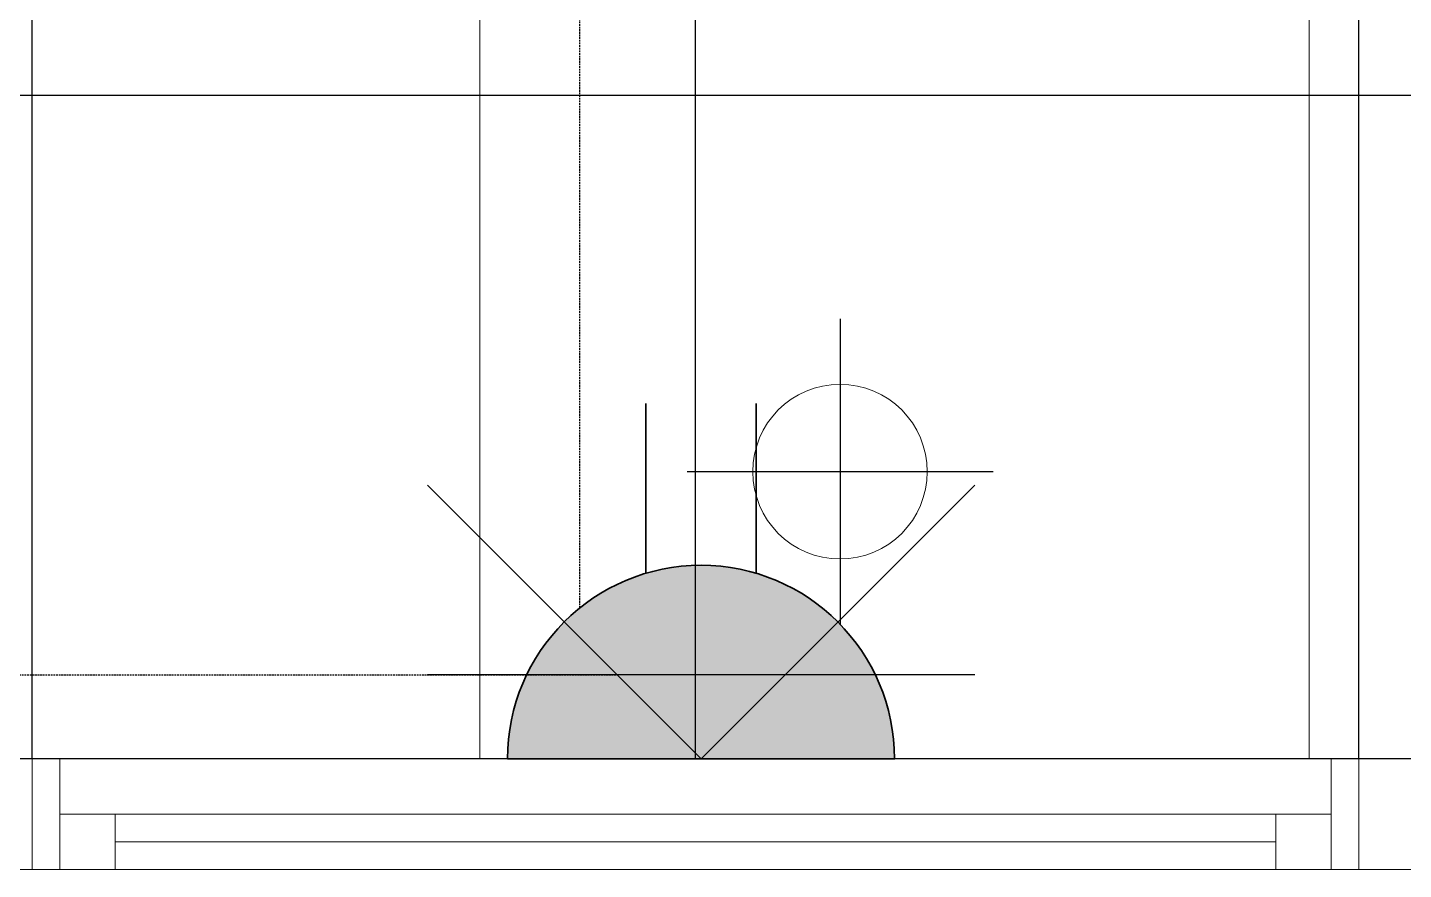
# Model space of a CAD drawing. Extents: x -178977 to 231842, y -29287 to 19916.
# Drawn here: x 40072 to 41316, y -910 to -149 of the extents above; entities that cross this region are included whole.
import ezdxf
from ezdxf.enums import TextEntityAlignment as Align

# ---------------------------------------------------------------- set-up
doc = ezdxf.new("R2010")
doc.units = 0
doc.header["$LTSCALE"] = 0.25
doc.linetypes.add('DASHDOT', pattern=[25.4, 12.7, -6.35, 0, -6.35])
doc.linetypes.add('HIDDEN', pattern=[9.525, 6.35, -3.175])
for name, color, linetype, lineweight in [('01-First Floor-FUR$0$Aluminum', 251, 'Continuous', 5), ('01-First Floor-FUR$0$LOADING', 253, 'Continuous', 5), ('01-First Floor-FUR$0$NEW Wall', 166, 'Continuous', 5), ('01-First Floor-FUR$0$Walls', 251, 'Continuous', 5), ('E-LITE-CLNG-CNDT', 6, 'DASHDOT', 35), ('E-LITE-EXIT-NUMB', 6, 'Continuous', 25), ('E-POWR-FLOR-CNDT', 6, 'HIDDEN', 25), ('E-POWR-WALL @ 100', 4, 'Continuous', 35)]:
    doc.layers.add(name, color=color, linetype=linetype, lineweight=lineweight)
doc.layers.add('01-First Floor-FUR$0$FALSE CEILING', color=251, linetype='Continuous')
doc.styles.add('DC_SIMPLEX', font='SIMPLEX.shx', dxfattribs={"width": 0.7})

# ---------------------------------------------------------------- blocks, each defined once
blk = doc.blocks.new('01-First Floor-FUR$0$GF21046B-P')
at = {"color": 0}
blk.add_lwpolyline([(0, 0), (1, 0), (1, 0.6), (0, 0.6)], close=True, dxfattribs=at)
blk = doc.blocks.new('*X291')
at = {"color": 0}
for p, q in [((13, 1), (13, 1)), ((13, 1), (13, 1)), ((13, 1), (13, 1)), ((13, 1), (13, 1)), ((13, 1), (13, 1)), ((13, 1), (13, 1)), ((13, 1), (13, 1)), ((13, 1), (13, 1)), ((13, 1), (13, 1)), ((13, 1), (13, 1)), ((13, 1), (13, 1)), ((13, 1), (13, 1)), ((13, 1), (13, 1)), ((13, 1), (13, 1)), ((13, 1), (13, 1)), ((13, 1), (14, 1)), ((13, 1), (14, 1)), ((13, 1), (14, 1)), ((13, 1), (13, 1)), ((13, 1), (13, 1)), ((13, 1), (13, 1)), ((13, 1), (13, 1)), ((13, 1), (13, 1)), ((13, 1), (13, 1)), ((13, 1), (13, 1)), ((13, 1), (13, 1)), ((13, 1), (13, 1)), ((13, 1), (13, 1)), ((13, 1), (13, 1)), ((13, 1), (13, 1)), ((13, 1), (13, 1)), ((13, 1), (13, 1)), ((13, 1), (13, 1)), ((13, 1), (13, 1)), ((13, 1), (13, 1)), ((13, 1), (13, 1)), ((13, 1), (13, 1)), ((13, 1), (13, 1)), ((13, 1), (13, 1)), ((13, 1), (13, 1)), ((13, 1), (13, 1)), ((13, 1), (13, 1)), ((13, 1), (13, 1)), ((13, 1), (13, 1)), ((13, 1), (13, 1)), ((13, 1), (13, 1)), ((13, 1), (13, 1)), ((13, 1), (13, 1)), ((13, 1), (13, 1)), ((13, 1), (13, 1)), ((13, 1), (13, 1)), ((13, 1), (13, 1)), ((13, 1), (13, 1)), ((13, 1), (13, 1)), ((13, 1), (13, 1)), ((13, 1), (13, 1)), ((13, 1), (13, 1)), ((13, 1), (13, 1)), ((13, 1), (13, 1)), ((13, 1), (13, 1)), ((13, 1), (13, 1)), ((13, 1), (13, 1)), ((13, 1), (13, 1)), ((13, 1), (13, 1)), ((13, 1), (13, 1)), ((13, 1), (13, 1)), ((13, 1), (13, 1)), ((13, 1), (13, 1)), ((13, 1), (13, 1)), ((13, 1), (13, 1)), ((13, 1), (13, 1)), ((13, 1), (13, 1)), ((13, 1), (13, 1)), ((13, 1), (13, 1)), ((13, 1), (13, 1)), ((13, 1), (13, 1)), ((13, 1), (13, 1)), ((13, 1), (13, 1)), ((13, 1), (13, 1)), ((13, 1), (13, 1)), ((13, 1), (13, 1)), ((13, 1), (13, 1)), ((13, 1), (13, 1)), ((13, 1), (13, 1)), ((13, 1), (13, 1)), ((13, 1), (13, 1)), ((13, 1), (13, 1)), ((13, 1), (13, 1)), ((13, 1), (13, 1)), ((13, 1), (13, 1)), ((13, 1), (13, 1)), ((13, 1), (13, 1)), ((13, 1), (13, 1)), ((13, 1), (13, 1)), ((13, 1), (13, 1)), ((13, 1), (13, 1)), ((13, 1), (13, 1)), ((13, 1), (13, 1)), ((13, 1), (13, 1)), ((13, 1), (13, 1)), ((13, 1), (13, 1)), ((13, 1), (13, 1)), ((13, 1), (13, 1)), ((13, 1), (13, 1)), ((13, 1), (13, 1)), ((13, 1), (13, 1)), ((13, 1), (13, 1)), ((13, 1), (13, 1)), ((13, 1), (13, 1)), ((13, 1), (13, 1)), ((13, 1), (13, 1)), ((13, 1), (13, 1)), ((13, 1), (13, 1)), ((13, 1), (13, 1)), ((13, 1), (13, 1)), ((13, 1), (13, 1)), ((13, 1), (13, 1)), ((13, 1), (13, 1)), ((13, 1), (13, 1)), ((13, 1), (13, 1)), ((13, 1), (13, 1)), ((13, 1), (13, 1)), ((13, 1), (13, 1)), ((13, 1), (14, 1)), ((13, 0), (13, 0)), ((13, 0), (13, 0)), ((13, 0), (13, 0)), ((13, 0), (13, 0)), ((13, 0), (13, 0)), ((13, 0), (13, 0)), ((13, 0), (13, 0)), ((13, 0), (13, 0)), ((13, 0), (13, 0)), ((13, 0), (13, 0)), ((13, 0), (13, 0)), ((13, 0), (13, 0)), ((13, 0), (13, 0)), ((13, 0), (13, 0)), ((13, 0), (13, 0)), ((13, 0), (13, 0)), ((13, 0), (13, 0)), ((13, 0), (13, 0)), ((13, 0), (13, 0)), ((13, 0), (13, 0)), ((13, 0), (13, 0)), ((13, 0), (13, 0)), ((13, 0), (13, 0)), ((13, 0), (13, 0)), ((13, 0), (13, 0)), ((13, 0), (13, 0)), ((13, 0), (13, 0)), ((13, 0), (13, 0)), ((13, 0), (13, 0)), ((13, 0), (13, 0)), ((13, 0), (13, 0)), ((13, 0), (13, 0)), ((13, 0), (13, 0)), ((13, 0), (13, 0)), ((13, 0), (13, 0)), ((13, 0), (13, 0)), ((13, 0), (13, 0)), ((13, 0), (13, 0)), ((13, 0), (13, 0)), ((13, 0), (13, 0)), ((13, 0), (13, 0)), ((13, 0), (13, 0)), ((13, 0), (13, 0)), ((13, 0), (13, 0)), ((13, 0), (13, 0)), ((13, 0), (13, 0)), ((13, 0), (13, 0)), ((13, 0), (13, 0)), ((13, 0), (14, 0)), ((13, 0), (14, 0)), ((13, 0), (13, 0)), ((13, 0), (14, 0)), ((14, 1), (14, 1)), ((14, 1), (14, 1)), ((14, 1), (14, 1)), ((14, 1), (14, 1)), ((14, 1), (14, 1)), ((14, 1), (14, 1)), ((14, 1), (14, 1)), ((14, 1), (14, 1)), ((14, 1), (14, 1)), ((14, 1), (14, 1)), ((14, 1), (14, 1)), ((14, 1), (14, 1)), ((14, 1), (14, 1)), ((14, 1), (14, 1)), ((14, 1), (14, 1)), ((14, 1), (14, 1)), ((14, 1), (14, 1)), ((14, 1), (14, 1)), ((14, 1), (14, 1)), ((14, 1), (14, 1)), ((14, 1), (14, 1)), ((14, 1), (14, 1)), ((14, 1), (14, 1)), ((14, 1), (14, 1)), ((14, 1), (14, 1)), ((14, 1), (14, 1)), ((14, 1), (14, 1)), ((14, 1), (14, 1)), ((14, 1), (14, 1)), ((14, 1), (14, 1)), ((14, 1), (14, 1)), ((14, 1), (14, 1)), ((14, 1), (14, 1)), ((14, 1), (14, 1)), ((14, 1), (14, 1)), ((14, 1), (14, 1)), ((14, 1), (14, 1)), ((14, 1), (14, 1)), ((14, 1), (14, 1)), ((14, 1), (14, 1)), ((14, 1), (14, 1)), ((14, 1), (14, 1)), ((14, 1), (14, 1)), ((14, 1), (14, 1)), ((14, 1), (14, 1)), ((14, 1), (14, 1)), ((14, 1), (14, 1)), ((14, 1), (14, 1)), ((14, 1), (14, 1)), ((14, 1), (14, 1)), ((14, 1), (14, 1)), ((14, 1), (14, 1)), ((14, 1), (14, 1)), ((14, 1), (14, 1)), ((14, 1), (14, 1)), ((14, 1), (14, 1)), ((14, 1), (14, 1)), ((14, 1), (14, 1)), ((14, 1), (14, 1)), ((14, 1), (14, 1)), ((14, 1), (14, 1)), ((14, 1), (14, 1)), ((14, 1), (14, 1)), ((14, 1), (14, 1)), ((14, 1), (14, 1)), ((14, 1), (14, 1)), ((14, 1), (14, 1)), ((14, 1), (14, 1)), ((14, 1), (14, 1)), ((14, 1), (14, 1)), ((14, 1), (14, 1)), ((14, 1), (14, 1)), ((14, 1), (14, 1)), ((14, 1), (14, 1)), ((14, 1), (14, 1)), ((14, 1), (14, 1)), ((14, 1), (14, 1)), ((14, 1), (14, 1)), ((14, 1), (14, 1)), ((14, 1), (14, 1)), ((14, 1), (14, 1)), ((14, 1), (14, 1)), ((14, 1), (14, 1)), ((14, 1), (14, 1)), ((14, 1), (14, 1)), ((14, 1), (14, 1)), ((14, 1), (14, 1)), ((14, 1), (14, 1)), ((14, 1), (14, 1)), ((14, 1), (14, 1)), ((14, 1), (14, 1)), ((14, 1), (14, 1)), ((14, 1), (14, 1)), ((14, 1), (14, 1)), ((14, 0), (14, 0)), ((14, 0), (14, 0)), ((14, 0), (14, 0)), ((14, 0), (14, 0)), ((14, 0), (14, 0)), ((14, 0), (14, 0)), ((14, 0), (14, 0)), ((14, 0), (14, 0)), ((14, 0), (14, 0)), ((14, 0), (14, 0)), ((14, 0), (14, 0)), ((14, 0), (14, 0)), ((14, 0), (14, 0)), ((14, 0), (14, 0)), ((14, 0), (14, 0)), ((14, 0), (14, 0)), ((14, 0), (14, 0)), ((14, 0), (14, 0)), ((14, 0), (14, 0)), ((14, 0), (14, 0)), ((14, 0), (14, 0)), ((14, 0), (14, 0)), ((14, 0), (14, 0)), ((14, 0), (14, 0)), ((14, 0), (14, 0)), ((14, 0), (14, 0)), ((14, 0), (14, 0)), ((14, 0), (14, 0)), ((14, 0), (14, 0)), ((14, 0), (14, 0)), ((14, 0), (14, 0)), ((14, 0), (14, 0)), ((14, 0), (14, 0)), ((14, 0), (14, 0)), ((14, 0), (14, 0)), ((14, 0), (14, 0)), ((14, 0), (14, 0)), ((14, 0), (14, 0)), ((14, 0), (14, 0)), ((14, 0), (14, 0)), ((14, 0), (14, 0)), ((14, 0), (14, 0)), ((14, 0), (14, 0)), ((14, 0), (14, 0)), ((14, 0), (14, 0)), ((14, 0), (14, 0)), ((14, 0), (14, 0)), ((14, 0), (14, 0)), ((13, 0), (13, 0)), ((13, 0), (14, 0)), ((13, 0), (13, 0)), ((13, 0), (14, 0)), ((13, 0), (13, 0)), ((13, 0), (14, 0)), ((13, 0), (13, 0)), ((13, 0), (13, 0)), ((13, 0), (13, 0)), ((13, 0), (13, 0)), ((13, 0), (14, 0)), ((13, 0), (13, 0)), ((13, 0), (14, 0)), ((13, 0), (13, 0)), ((13, 0), (14, 0)), ((13, 0), (13, 0)), ((13, 0), (14, 0)), ((13, 0), (13, 0)), ((13, 0), (14, 0)), ((13, 0), (13, 0)), ((13, 0), (14, 0)), ((13, 0), (13, 0)), ((13, 0), (14, 0)), ((13, 0), (13, 0)), ((13, 0), (13, 0)), ((13, 0), (13, 0)), ((13, 0), (14, 0)), ((13, 0), (13, 0)), ((13, 0), (14, 0)), ((13, 0), (13, 0)), ((13, 0), (14, 0)), ((13, 0), (13, 0)), ((13, 0), (14, 0)), ((13, 0), (13, 0)), ((13, 0), (13, 0)), ((13, 0), (13, 0)), ((13, 0), (13, 0)), ((13, 0), (13, 0)), ((13, 0), (13, 0)), ((13, 0), (13, 0)), ((13, 0), (13, 0)), ((13, 0), (13, 0)), ((13, 0), (13, 0)), ((13, 0), (13, 0)), ((13, 0), (13, 0)), ((13, 0), (13, 0)), ((13, 0), (13, 0)), ((13, 0), (13, 0)), ((13, 0), (13, 0)), ((13, 0), (13, 0)), ((13, 0), (13, 0)), ((13, 0), (13, 0)), ((13, 0), (13, 0)), ((13, 0), (13, 0)), ((13, 0), (13, 0)), ((13, 0), (13, 0)), ((13, 0), (13, 0)), ((13, 0), (13, 0)), ((13, 0), (13, 0)), ((13, 0), (13, 0)), ((13, 0), (13, 0)), ((13, 0), (13, 0)), ((13, 0), (13, 0)), ((13, 0), (13, 0)), ((13, -1), (13, -1)), ((13, -1), (13, -1)), ((13, -1), (13, -1)), ((13, -1), (13, -1)), ((13, -1), (13, -1)), ((13, -1), (14, -1)), ((13, -1), (13, -1)), ((14, 0), (14, 0)), ((14, 0), (14, 0)), ((14, 0), (14, 0)), ((14, 0), (14, 0)), ((14, 0), (14, 0)), ((14, 0), (14, 0)), ((14, 0), (14, 0)), ((14, 0), (14, 0)), ((14, 0), (14, 0)), ((14, 0), (14, 0)), ((14, 0), (14, 0)), ((14, 0), (14, 0)), ((14, 0), (14, 0)), ((14, 0), (14, 0)), ((14, 0), (14, 0)), ((13, 0), (14, 0)), ((14, 0), (14, 0)), ((14, 0), (14, 0)), ((14, 0), (14, 0)), ((14, 0), (14, 0)), ((14, 0), (14, 0)), ((14, 0), (14, 0)), ((14, 0), (14, 0)), ((14, 0), (14, 0)), ((14, 0), (14, 0)), ((14, 0), (14, 0)), ((14, 0), (14, 0)), ((14, 0), (14, 0)), ((14, 0), (14, 0)), ((14, 0), (14, 0)), ((14, 0), (14, 0)), ((14, 0), (14, 0)), ((14, 0), (14, 0)), ((14, 0), (14, 0)), ((14, 0), (14, 0)), ((14, 0), (14, 0)), ((14, 0), (14, 0)), ((14, 0), (14, 0)), ((14, 0), (14, 0)), ((14, 0), (14, 0)), ((14, 0), (14, 0)), ((14, 0), (14, 0)), ((14, 0), (14, 0)), ((14, 0), (14, 0)), ((14, 0), (14, 0)), ((14, 0), (14, 0)), ((14, 0), (14, 0)), ((14, 0), (14, 0)), ((14, 0), (14, 0)), ((14, 0), (14, 0)), ((14, -1), (14, -1)), ((14, -1), (14, -1)), ((14, -1), (14, -1)), ((14, -1), (14, -1)), ((14, -1), (14, -1))]:
    blk.add_line(p, q, dxfattribs=at)
blk = doc.blocks.new('*X290')
at = {"color": 0}
for p, q in [((5, 3), (5, 3)), ((5, 3), (5, 3)), ((5, 3), (5, 3)), ((5, 3), (5, 3)), ((5, 3), (5, 3)), ((5, 3), (5, 3)), ((5, 3), (5, 3)), ((5, 3), (5, 3)), ((5, 3), (5, 3)), ((5, 3), (5, 3)), ((5, 3), (5, 3)), ((5, 3), (5, 3)), ((5, 3), (5, 3)), ((5, 3), (5, 3)), ((5, 3), (5, 3)), ((5, 3), (5, 3)), ((5, 3), (5, 3)), ((5, 3), (5, 3)), ((5, 3), (5, 3)), ((5, 3), (5, 3)), ((5, 3), (5, 3)), ((5, 3), (5, 3)), ((5, 3), (5, 3)), ((5, 3), (5, 3)), ((5, 3), (5, 3)), ((5, 3), (5, 3)), ((5, 3), (5, 3)), ((5, 3), (5, 3)), ((5, 3), (5, 3)), ((5, 3), (5, 3)), ((5, 3), (5, 3)), ((5, 3), (5, 3)), ((5, 3), (5, 3)), ((5, 3), (5, 3)), ((5, 3), (5, 3)), ((5, 3), (5, 3)), ((5, 3), (5, 3)), ((5, 3), (5, 3)), ((5, 3), (5, 3)), ((5, 3), (5, 3)), ((5, 3), (5, 3)), ((5, 3), (5, 3)), ((5, 3), (5, 3)), ((5, 3), (5, 3)), ((5, 3), (5, 3)), ((5, 3), (5, 3)), ((5, 3), (5, 3)), ((5, 3), (5, 3)), ((5, 3), (5, 3)), ((5, 3), (5, 3)), ((5, 3), (5, 3)), ((5, 3), (5, 3)), ((5, 3), (5, 3)), ((5, 3), (5, 3)), ((5, 3), (5, 3)), ((5, 3), (5, 3)), ((5, 3), (5, 3)), ((5, 3), (5, 3)), ((5, 3), (5, 3)), ((5, 3), (5, 3)), ((5, 3), (5, 3)), ((5, 3), (5, 3)), ((5, 3), (5, 3)), ((5, 3), (5, 3)), ((5, 3), (5, 3)), ((5, 3), (5, 3)), ((6, 3), (5, 3)), ((5, 3), (5, 3)), ((6, 3), (5, 3)), ((5, 3), (5, 3)), ((6, 3), (5, 3)), ((5, 3), (5, 3)), ((6, 3), (5, 3)), ((5, 3), (5, 3)), ((5, 3), (5, 3)), ((5, 3), (5, 3)), ((5, 3), (5, 3)), ((5, 3), (5, 3)), ((5, 3), (5, 3)), ((5, 3), (5, 3)), ((5, 3), (5, 3)), ((5, 3), (5, 3)), ((5, 3), (5, 3)), ((5, 3), (5, 3)), ((5, 3), (5, 3)), ((5, 3), (5, 3)), ((5, 3), (5, 3)), ((5, 3), (5, 3)), ((5, 3), (5, 3)), ((5, 3), (5, 3)), ((5, 3), (5, 3)), ((5, 3), (5, 3)), ((5, 3), (5, 3)), ((5, 3), (5, 3)), ((5, 3), (5, 3)), ((5, 3), (5, 3)), ((6, 3), (6, 3)), ((6, 3), (6, 3)), ((6, 3), (6, 3)), ((6, 3), (6, 3)), ((6, 3), (6, 3)), ((6, 3), (6, 3)), ((6, 3), (6, 3)), ((6, 3), (6, 3)), ((6, 3), (6, 3)), ((6, 3), (6, 3)), ((6, 3), (6, 3)), ((6, 3), (6, 3)), ((6, 3), (6, 3)), ((6, 3), (6, 3)), ((6, 3), (6, 3)), ((6, 3), (6, 3)), ((6, 3), (6, 3)), ((6, 3), (6, 3)), ((6, 3), (6, 3)), ((6, 3), (6, 3)), ((6, 3), (6, 3)), ((6, 3), (6, 3)), ((6, 3), (6, 3)), ((6, 3), (6, 3)), ((6, 3), (6, 3)), ((6, 3), (6, 3)), ((6, 3), (6, 3)), ((6, 3), (6, 3)), ((6, 3), (6, 3)), ((6, 3), (6, 3)), ((6, 3), (6, 3)), ((6, 3), (6, 3)), ((6, 3), (6, 3)), ((6, 3), (6, 3)), ((6, 3), (6, 3)), ((6, 3), (6, 3)), ((6, 3), (6, 3)), ((6, 3), (6, 3)), ((6, 3), (6, 3)), ((6, 3), (6, 3)), ((6, 3), (6, 3)), ((6, 3), (6, 3)), ((6, 3), (6, 3)), ((6, 3), (6, 3)), ((6, 3), (6, 3)), ((6, 3), (6, 3)), ((6, 3), (6, 3)), ((6, 3), (6, 3)), ((6, 3), (6, 3)), ((6, 3), (6, 3)), ((6, 3), (6, 3)), ((6, 3), (6, 3)), ((6, 3), (6, 3)), ((6, 3), (6, 3)), ((6, 3), (6, 3)), ((6, 3), (6, 3)), ((6, 3), (6, 3)), ((6, 3), (6, 3)), ((6, 3), (6, 3)), ((6, 3), (6, 3)), ((6, 3), (6, 3)), ((6, 3), (6, 3)), ((6, 3), (6, 3)), ((6, 3), (6, 3)), ((6, 3), (6, 3)), ((6, 3), (6, 3)), ((6, 3), (6, 3)), ((6, 3), (6, 3)), ((6, 3), (6, 3)), ((6, 3), (6, 3)), ((6, 3), (6, 3)), ((6, 3), (6, 3)), ((6, 3), (6, 3)), ((6, 3), (6, 3)), ((6, 3), (6, 3)), ((6, 3), (6, 3)), ((6, 3), (6, 3)), ((6, 3), (6, 3)), ((6, 3), (6, 3)), ((6, 3), (6, 3)), ((6, 3), (6, 3)), ((6, 3), (6, 3)), ((6, 3), (6, 3)), ((6, 3), (6, 3)), ((6, 3), (6, 3)), ((6, 3), (6, 3)), ((6, 3), (6, 3)), ((6, 3), (6, 3)), ((6, 3), (6, 3)), ((6, 3), (6, 3)), ((6, 3), (6, 3)), ((6, 3), (6, 3)), ((6, 3), (6, 3)), ((6, 3), (6, 3)), ((6, 3), (6, 3)), ((6, 3), (6, 3)), ((6, 3), (6, 3)), ((6, 3), (6, 3)), ((6, 3), (6, 3)), ((6, 3), (6, 3)), ((6, 3), (6, 3)), ((6, 3), (6, 3)), ((6, 3), (6, 3)), ((6, 3), (6, 3)), ((6, 3), (6, 3)), ((6, 3), (6, 3)), ((6, 3), (6, 3)), ((6, 3), (6, 3)), ((6, 3), (6, 3)), ((6, 3), (6, 3)), ((6, 3), (6, 3)), ((6, 3), (6, 3)), ((6, 3), (6, 3)), ((6, 3), (6, 3)), ((6, 3), (6, 3)), ((6, 3), (6, 3)), ((6, 3), (6, 3)), ((6, 3), (6, 3)), ((6, 3), (6, 3)), ((6, 3), (6, 3)), ((6, 3), (6, 3)), ((6, 3), (6, 3)), ((6, 3), (6, 3)), ((6, 3), (6, 3)), ((6, 3), (6, 3)), ((6, 3), (6, 3)), ((6, 3), (6, 3)), ((6, 3), (6, 3)), ((6, 3), (6, 3)), ((6, 3), (6, 3)), ((6, 3), (6, 3)), ((6, 3), (6, 3)), ((6, 3), (6, 3)), ((6, 3), (6, 3)), ((6, 3), (6, 3)), ((6, 3), (6, 3)), ((6, 3), (6, 3)), ((6, 3), (6, 3)), ((6, 3), (6, 3)), ((6, 3), (6, 3)), ((6, 3), (6, 3)), ((6, 3), (6, 3)), ((6, 3), (6, 3)), ((6, 3), (6, 3)), ((6, 3), (6, 3)), ((6, 3), (6, 3)), ((6, 3), (6, 3)), ((6, 3), (6, 3)), ((6, 3), (6, 3)), ((6, 3), (6, 3)), ((6, 3), (6, 3)), ((6, 3), (6, 3)), ((6, 3), (6, 3)), ((6, 3), (6, 3)), ((6, 3), (6, 3)), ((6, 3), (6, 3)), ((6, 3), (6, 3)), ((6, 3), (6, 3)), ((6, 3), (6, 3)), ((6, 3), (6, 3)), ((6, 3), (6, 3)), ((6, 3), (6, 3)), ((6, 3), (6, 3)), ((6, 3), (6, 3)), ((6, 3), (6, 3)), ((6, 3), (6, 3)), ((6, 3), (6, 3)), ((6, 3), (6, 3)), ((6, 3), (6, 3)), ((6, 3), (6, 3)), ((6, 3), (6, 3)), ((6, 3), (6, 3)), ((6, 3), (6, 3)), ((6, 3), (6, 3)), ((6, 3), (6, 3)), ((6, 3), (6, 3)), ((6, 3), (6, 3)), ((6, 3), (6, 3)), ((6, 3), (6, 3)), ((6, 3), (6, 3)), ((6, 3), (6, 3)), ((6, 3), (6, 3)), ((6, 3), (6, 3)), ((6, 3), (6, 3)), ((6, 3), (6, 3)), ((6, 3), (6, 3)), ((6, 3), (6, 3)), ((6, 3), (6, 3)), ((6, 3), (6, 3)), ((6, 3), (6, 3)), ((6, 3), (6, 3)), ((6, 3), (6, 3)), ((6, 3), (6, 3)), ((6, 3), (6, 3)), ((6, 3), (6, 3)), ((6, 3), (6, 3)), ((6, 3), (6, 3)), ((6, 3), (6, 3)), ((6, 3), (6, 3)), ((6, 3), (6, 3)), ((6, 3), (6, 3)), ((6, 3), (6, 3)), ((6, 3), (6, 3)), ((6, 3), (6, 3)), ((6, 3), (5, 3)), ((6, 3), (5, 3)), ((6, 3), (5, 3)), ((6, 3), (5, 3)), ((6, 3), (5, 3)), ((6, 3), (6, 3)), ((6, 3), (6, 3)), ((6, 3), (6, 3)), ((6, 3), (6, 3)), ((6, 3), (6, 3)), ((6, 3), (6, 3)), ((6, 3), (6, 3)), ((6, 3), (6, 3)), ((6, 3), (6, 3)), ((6, 3), (6, 3)), ((6, 3), (6, 3)), ((6, 3), (6, 3)), ((6, 3), (6, 3)), ((6, 3), (6, 3)), ((6, 3), (6, 3)), ((6, 3), (6, 3)), ((6, 3), (6, 3)), ((6, 3), (6, 3)), ((6, 3), (6, 3)), ((6, 3), (6, 3)), ((6, 3), (6, 3)), ((6, 3), (6, 3)), ((6, 3), (6, 3)), ((6, 3), (6, 3)), ((6, 3), (6, 3)), ((6, 3), (6, 3)), ((6, 3), (6, 3)), ((6, 3), (6, 3)), ((6, 3), (6, 3)), ((6, 3), (6, 3)), ((6, 3), (6, 3)), ((6, 3), (6, 3)), ((6, 3), (6, 3)), ((6, 3), (6, 3)), ((6, 3), (6, 3)), ((6, 3), (6, 3)), ((6, 3), (6, 3)), ((6, 3), (6, 3)), ((6, 3), (6, 3)), ((6, 3), (6, 3)), ((6, 3), (6, 3)), ((6, 3), (6, 3)), ((6, 3), (6, 3)), ((6, 3), (6, 3)), ((6, 3), (6, 3)), ((6, 3), (6, 3)), ((6, 3), (6, 3)), ((6, 3), (6, 3)), ((6, 3), (6, 3)), ((6, 3), (6, 3)), ((6, 3), (6, 3)), ((6, 3), (6, 3)), ((6, 3), (6, 3)), ((6, 3), (6, 3)), ((6, 3), (6, 3)), ((6, 3), (6, 3)), ((6, 3), (6, 3)), ((6, 3), (6, 3)), ((6, 3), (6, 3)), ((6, 3), (6, 3)), ((6, 3), (6, 3)), ((6, 3), (6, 3)), ((6, 3), (6, 3)), ((6, 3), (6, 3)), ((6, 3), (6, 3)), ((6, 3), (6, 3)), ((6, 3), (6, 3)), ((6, 3), (6, 3)), ((6, 3), (6, 3)), ((6, 3), (6, 3)), ((6, 3), (6, 3)), ((6, 3), (6, 3)), ((6, 3), (6, 3)), ((6, 3), (6, 3)), ((6, 3), (6, 3)), ((6, 3), (6, 3)), ((6, 3), (6, 3)), ((6, 3), (6, 3)), ((6, 3), (6, 3)), ((6, 3), (6, 3)), ((6, 3), (6, 3)), ((6, 3), (6, 3)), ((6, 3), (6, 3)), ((6, 3), (6, 3)), ((6, 3), (6, 3)), ((6, 3), (6, 3)), ((6, 3), (6, 3)), ((6, 3), (6, 3)), ((6, 3), (6, 3)), ((6, 3), (6, 3)), ((6, 3), (6, 3)), ((6, 3), (6, 3)), ((6, 3), (6, 3)), ((6, 3), (6, 3)), ((6, 3), (6, 3)), ((6, 3), (6, 3)), ((6, 3), (6, 3)), ((6, 3), (6, 3)), ((6, 3), (6, 3)), ((6, 3), (6, 3)), ((6, 3), (6, 3)), ((6, 3), (6, 3)), ((6, 3), (6, 3)), ((6, 3), (6, 3)), ((6, 3), (6, 3)), ((6, 3), (6, 3)), ((6, 3), (6, 3)), ((6, 3), (6, 3)), ((6, 3), (6, 3)), ((6, 3), (6, 3)), ((6, 3), (6, 3)), ((6, 3), (6, 3)), ((6, 3), (6, 3)), ((6, 3), (6, 3)), ((6, 3), (6, 3)), ((6, 3), (6, 3)), ((6, 3), (6, 3)), ((6, 3), (6, 3)), ((6, 3), (6, 3)), ((6, 3), (6, 3)), ((6, 3), (6, 3)), ((6, 3), (6, 3)), ((6, 3), (6, 3)), ((6, 3), (6, 3)), ((6, 3), (6, 3)), ((6, 3), (6, 3)), ((6, 3), (6, 3)), ((6, 3), (6, 3)), ((6, 3), (6, 3)), ((6, 3), (6, 3)), ((6, 3), (6, 3)), ((6, 3), (6, 3)), ((6, 3), (6, 3)), ((6, 3), (6, 3)), ((6, 3), (6, 3)), ((6, 3), (6, 3)), ((6, 3), (6, 3)), ((6, 3), (6, 3)), ((6, 3), (6, 3)), ((6, 3), (6, 3)), ((6, 3), (6, 3)), ((6, 3), (6, 3)), ((6, 3), (6, 3)), ((6, 3), (6, 3)), ((6, 3), (6, 3)), ((6, 3), (6, 3)), ((6, 3), (6, 3)), ((6, 3), (6, 3)), ((6, 3), (6, 3)), ((6, 3), (6, 3)), ((6, 3), (6, 3)), ((6, 3), (6, 3)), ((6, 3), (6, 3)), ((6, 3), (6, 3)), ((6, 3), (6, 3)), ((6, 3), (6, 3)), ((6, 3), (6, 3)), ((6, 3), (6, 3)), ((6, 3), (6, 3)), ((6, 3), (6, 3)), ((6, 3), (6, 3)), ((6, 3), (6, 3)), ((6, 3), (6, 3)), ((6, 3), (6, 3)), ((6, 3), (6, 3)), ((6, 3), (6, 3)), ((6, 3), (6, 3)), ((6, 3), (6, 3)), ((6, 3), (6, 3)), ((6, 3), (6, 3)), ((6, 3), (6, 3)), ((6, 3), (6, 3)), ((6, 3), (6, 3)), ((6, 3), (6, 3)), ((6, 3), (6, 3)), ((6, 3), (6, 3)), ((6, 3), (6, 3)), ((6, 3), (6, 3)), ((6, 3), (6, 3)), ((6, 3), (6, 3)), ((6, 3), (6, 3)), ((6, 3), (6, 3)), ((6, 3), (6, 3)), ((6, 3), (6, 3)), ((6, 3), (6, 3)), ((6, 3), (6, 3)), ((6, 3), (6, 3)), ((6, 3), (6, 3)), ((6, 3), (6, 3)), ((6, 3), (6, 3)), ((6, 3), (6, 3)), ((6, 3), (6, 3)), ((6, 3), (6, 3)), ((6, 3), (6, 3)), ((6, 3), (6, 3)), ((6, 3), (6, 3)), ((6, 3), (6, 3)), ((6, 3), (6, 3)), ((6, 3), (6, 3)), ((6, 3), (6, 3)), ((6, 3), (6, 3)), ((6, 3), (6, 3)), ((6, 3), (6, 3)), ((6, 3), (6, 3)), ((6, 3), (6, 3)), ((6, 3), (6, 3)), ((6, 3), (6, 3)), ((6, 3), (6, 3)), ((6, 3), (6, 3)), ((6, 3), (6, 3)), ((6, 3), (6, 3)), ((6, 3), (6, 3)), ((6, 3), (6, 3)), ((6, 3), (6, 3)), ((6, 3), (6, 3)), ((6, 3), (6, 3)), ((6, 3), (6, 3)), ((6, 3), (6, 3)), ((6, 3), (6, 3)), ((6, 3), (6, 3)), ((6, 3), (6, 3)), ((6, 3), (6, 3)), ((6, 3), (6, 3)), ((6, 3), (6, 3)), ((6, 3), (6, 3)), ((6, 3), (6, 3)), ((6, 3), (6, 3)), ((6, 3), (6, 3)), ((6, 3), (6, 3)), ((6, 3), (6, 3)), ((6, 3), (6, 3)), ((6, 3), (6, 3)), ((6, 3), (6, 3)), ((6, 3), (6, 3)), ((6, 3), (6, 3)), ((6, 3), (6, 3)), ((6, 3), (6, 3)), ((6, 3), (6, 3)), ((6, 3), (6, 3)), ((6, 3), (6, 3)), ((6, 3), (6, 3)), ((6, 3), (6, 3)), ((6, 3), (6, 3)), ((6, 3), (6, 3)), ((6, 3), (6, 3)), ((6, 3), (6, 3)), ((6, 3), (6, 3)), ((6, 3), (6, 3)), ((6, 3), (6, 3)), ((6, 3), (6, 3)), ((6, 3), (6, 3)), ((6, 3), (6, 3)), ((6, 3), (6, 3)), ((6, 3), (6, 3)), ((6, 3), (6, 3)), ((6, 3), (6, 3)), ((6, 3), (6, 3)), ((6, 3), (6, 3)), ((6, 3), (6, 3)), ((6, 3), (6, 3)), ((6, 3), (6, 3)), ((6, 3), (6, 3)), ((6, 3), (6, 3)), ((6, 3), (6, 3)), ((6, 3), (6, 3)), ((6, 3), (6, 3)), ((6, 3), (6, 3)), ((6, 3), (6, 3)), ((6, 3), (6, 3)), ((6, 3), (6, 3)), ((6, 3), (6, 3)), ((6, 3), (6, 3)), ((6, 3), (6, 3)), ((6, 3), (6, 3)), ((6, 3), (6, 3)), ((6, 3), (6, 3)), ((6, 3), (6, 3)), ((6, 3), (6, 3)), ((6, 3), (6, 3)), ((6, 3), (6, 3)), ((6, 3), (6, 3)), ((6, 3), (6, 3)), ((6, 3), (6, 3)), ((6, 3), (6, 3)), ((6, 3), (6, 3)), ((6, 3), (6, 3)), ((6, 3), (6, 3)), ((6, 3), (6, 3)), ((6, 3), (6, 3)), ((6, 3), (6, 3)), ((6, 3), (6, 3)), ((6, 3), (6, 3)), ((6, 3), (6, 3)), ((6, 3), (6, 3)), ((6, 3), (6, 3)), ((6, 3), (6, 3)), ((6, 3), (6, 3)), ((6, 3), (6, 3)), ((6, 3), (6, 3)), ((6, 3), (6, 3)), ((6, 3), (6, 3)), ((6, 3), (6, 3)), ((6, 3), (6, 3)), ((6, 3), (6, 3)), ((6, 3), (6, 3)), ((6, 3), (6, 3)), ((6, 3), (6, 3)), ((6, 3), (6, 3)), ((6, 3), (6, 3)), ((6, 3), (6, 3)), ((6, 3), (6, 3)), ((6, 3), (6, 3)), ((6, 3), (6, 3)), ((6, 3), (6, 3)), ((6, 3), (6, 3)), ((6, 3), (6, 3)), ((6, 3), (6, 3))]:
    blk.add_line(p, q, dxfattribs=at)
blk = doc.blocks.new('01-First Floor-FUR$0$GF21043-P')
at = {"color": 0}
for p, q in [((0.8, 0.75), (-0.8, 0.75)), ((0.8, 0), (0.8, 0.75)), ((-0.8, 0), (0.8, 0))]:
    blk.add_line(p, q, dxfattribs=at)
for points in [[(0.8, 0.75), (0.8, 0.75), (0.8, 0.75), (0.8, 0.75), (0.8, 0.75), (0.8, 0.75), (0.8, 0.75), (0.8, 0.75), (0.8, 0.75), (0.8, 0.75), (0.8, 0.75), (0.8, 0.75), (0.8, 0.75), (0.8, 0.75), (0.8, 0.75), (0.8, 0.75), (0.8, 0.75), (0.8, 0.75), (0.8, 0.75), (0.8, 0.75), (0.8, 0.75), (0.8, 0.75), (0.8, 0.75), (0.8, 0.75), (0.8, 0.75), (0.8, 0.75), (0.8, 0.75), (0.8, 0.75), (0.8, 0.75), (0.8, 0.75), (0.8, 0.75), (0.8, 0.75), (0.8, 0.75), (0.8, 0.75), (0.8, 0.75), (0.8, 0.75), (0.8, 0.75), (0.8, 0.75), (0.8, 0.75), (0.8, 0.75), (0.8, 0.75), (0.8, 0.75), (0.8, 0.75), (0.8, 0.75), (0.8, 0.75), (0.8, 0.75), (0.8, 0.75), (0.8, 0.75), (0.8, 0.75), (0.8, 0.75), (0.8, 0.75), (0.8, 0.75), (0.8, 0.75), (0.8, 0.75), (0.8, 0.75), (0.8, 0.75), (0.8, 0.75), (0.8, 0.75), (0.8, 0.75), (0.8, 0.75), (0.8, 0.75), (0.8, 0.75), (0.8, 0.75), (0.8, 0.75), (0.8, 0.75), (0.8, 0.75), (0.8, 0.75), (0.8, 0.75), (0.8, 0.75), (0.8, 0.75), (0.8, 0.75), (0.8, 0.75), (0.8, 0.75), (0.8, 0.75), (0.8, 0.75), (0.8, 0.75), (0.8, 0.75), (0.8, 0.75), (0.8, 0.75), (0.8, 0.75), (0.8, 0.75), (0.8, 0.75), (0.8, 0.75), (0.8, 0.75), (0.8, 0.75), (0.8, 0.75), (0.8, 0.75), (0.8, 0.75), (0.8, 0.75), (0.8, 0.75), (0.8, 0.75), (0.8, 0.75), (0.8, 0.75), (0.8, 0.75), (0.8, 0.75), (0.8, 0.75), (0.8, 0.75), (0.8, 0.75), (0.8, 0.75), (0.8, 0.75), (0.8, 0.75), (0.8, 0.75), (0.8, 0.75), (0.8, 0.75), (0.8, 0.75), (0.8, 0.75), (0.8, 0.75), (0.8, 0.75), (0.8, 0.75), (0.8, 0.75), (0.8, 0.75), (0.8, 0.75), (0.8, 0.75), (0.8, 0.75), (0.8, 0.75), (0.8, 0.75), (0.8, 0.75), (0.8, 0.75), (0.8, 0.75), (0.8, 0.75), (0.8, 0.75), (0.8, 0.75), (0.8, 0.75), (0.8, 0.75), (0.8, 0.75), (0.8, 0.75), (0.8, 0.75), (0.8, 0.75), (0.8, 0.75), (0.8, 0.75), (0.8, 0.75), (0.8, 0.75), (0.8, 0.75), (0.8, 0.75), (0.8, 0.75), (0.8, 0.75), (0.8, 0.75), (0.8, 0.75), (0.8, 0.75), (0.8, 0.75), (0.8, 0.75), (0.8, 0.75), (0.8, 0.75), (0.8, 0.75), (0.8, 0.75), (0.8, 0.75), (0.8, 0.75), (0.8, 0.75), (0.8, 0.75), (0.8, 0.75), (0.8, 0.75), (0.8, 0.75), (0.8, 0.75), (0.8, 0.75), (0.8, 0.75), (0.8, 0.75), (0.8, 0.75), (0.8, 0.75), (0.8, 0.75), (0.8, 0.75), (0.8, 0.75), (0.8, 0.75), (0.8, 0.75), (0.8, 0.75), (0.8, 0.75), (0.8, 0.75), (0.8, 0.75), (0.8, 0.75), (0.8, 0.75), (0.8, 0.75), (0.8, 0.75), (0.8, 0.75), (0.8, 0.75), (0.8, 0.75), (0.8, 0.75), (0.8, 0.75), (0.8, 0.75), (0.8, 0.75), (0.8, 0.75), (0.8, 0.75), (0.8, 0.75), (0.8, 0.75), (0.8, 0.75), (0.8, 0.75), (0.8, 0.75), (0.8, 0.75), (0.8, 0.75), (0.8, 0.75), (0.8, 0.75), (0.8, 0.75), (0.8, 0.75), (0.8, 0.75), (0.8, 0.75), (0.8, 0.75), (0.8, 0.75), (0.8, 0.75), (0.8, 0.75), (0.8, 0.75), (0.8, 0.75), (0.8, 0.75), (0.8, 0.75), (0.8, 0.75), (0.8, 0.75), (0.8, 0.75), (0.8, 0.75), (0.8, 0.75), (0.8, 0.75), (0.8, 0.75), (0.8, 0.75), (0.8, 0.75), (0.8, 0.75), (0.8, 0.75), (0.8, 0.75), (0.8, 0.75), (0.8, 0.75), (0.8, 0.75), (0.8, 0.75), (0.8, 0.75), (0.8, 0.75), (0.8, 0.75), (0.8, 0.75), (0.8, 0.75), (0.8, 0.75), (0.8, 0.75), (0.8, 0.75), (0.8, 0.75), (0.8, 0.75), (0.8, 0.75), (0.8, 0.75), (0.8, 0.75), (0.8, 0.75), (0.8, 0.75), (0.8, 0.75), (0.8, 0.75), (0.8, 0.75), (0.8, 0.75), (0.8, 0.75), (0.8, 0.75), (0.8, 0.75), (0.8, 0.75), (0.8, 0.75), (0.8, 0.75), (0.8, 0.75), (0.8, 0.75), (0.8, 0.75), (0.8, 0.75), (0.8, 0.75), (0.8, 0.75), (0.8, 0.75), (0.8, 0.75), (0.8, 0.75), (0.8, 0.75), (0.8, 0.75), (0.8, 0.75), (0.8, 0.75), (0.8, 0.75), (0.8, 0.75), (0.8, 0.75), (0.8, 0.75), (0.8, 0.75), (0.8, 0.75), (0.8, 0.75), (0.8, 0.75), (0.8, 0.75), (0.8, 0.75), (0.8, 0.75), (0.8, 0.75), (0.8, 0.75), (0.8, 0.75), (0.8, 0.75), (0.8, 0.75), (0.8, 0.75), (0.8, 0.75), (0.8, 0.75), (0.8, 0.75), (0.8, 0.75), (0.8, 0.75)], [(0.8, 0.75), (0.8, 0.75), (0.8, 0.75), (0.8, 0.75), (0.8, 0.75), (0.8, 0.75), (0.8, 0.75), (0.8, 0.75), (0.8, 0.75), (0.8, 0.75), (0.8, 0.75), (0.8, 0.75), (0.8, 0.75), (0.8, 0.75), (0.8, 0.75), (0.8, 0.75), (0.8, 0.75), (0.8, 0.75), (0.8, 0.75), (0.8, 0.75), (0.8, 0.75), (0.8, 0.75), (0.8, 0.75), (0.8, 0.75), (0.8, 0.75), (0.8, 0.75), (0.8, 0.75), (0.8, 0.75), (0.8, 0.75), (0.8, 0.75), (0.8, 0.75), (0.8, 0.75), (0.8, 0.75), (0.8, 0.75), (0.8, 0.75), (0.8, 0.75), (0.8, 0.75), (0.8, 0.75), (0.8, 0.75), (0.8, 0.75), (0.8, 0.75), (0.8, 0.75), (0.8, 0.75), (0.8, 0.75), (0.8, 0.75), (0.8, 0.75), (0.8, 0.75), (0.8, 0.75), (0.8, 0.75), (0.8, 0.75), (0.8, 0.75), (0.8, 0.75), (0.8, 0.75), (0.8, 0.75), (0.8, 0.75), (0.8, 0.75), (0.8, 0.75), (0.8, 0.75), (0.8, 0.75), (0.8, 0.75), (0.8, 0.75), (0.8, 0.75), (0.8, 0.75), (0.8, 0.75), (0.8, 0.75), (0.8, 0.75), (0.8, 0.75), (0.8, 0.75), (0.8, 0.75), (0.8, 0.75), (0.8, 0.75), (0.8, 0.75), (0.8, 0.75), (0.8, 0.75), (0.8, 0.75), (0.8, 0.75), (0.8, 0.75), (0.8, 0.75), (0.8, 0.75), (0.8, 0.75), (0.8, 0.75), (0.8, 0.75), (0.8, 0.75), (0.8, 0.75), (0.8, 0.75), (0.8, 0.75), (0.8, 0.75), (0.8, 0.75), (0.8, 0.75), (0.8, 0.75), (0.8, 0.75), (0.8, 0.75), (0.8, 0.75), (0.8, 0.75), (0.8, 0.75), (0.8, 0.75), (0.8, 0.75), (0.8, 0.75), (0.8, 0.75), (0.8, 0.75), (0.8, 0.75), (0.8, 0.75), (0.8, 0.75), (0.8, 0.75), (0.8, 0.75), (0.8, 0.75), (0.8, 0.75), (0.8, 0.75), (0.8, 0.75), (0.8, 0.75), (0.8, 0.75), (0.8, 0.75), (0.8, 0.75), (0.8, 0.75), (0.8, 0.75), (0.8, 0.75), (0.8, 0.75), (0.8, 0.75), (0.8, 0.75), (0.8, 0.75), (0.8, 0.75), (0.8, 0.75), (0.8, 0.75), (0.8, 0.75), (0.8, 0.75), (0.8, 0.75), (0.8, 0.75), (0.8, 0.75), (0.8, 0.75), (0.8, 0.75), (0.8, 0.75), (0.8, 0.75), (0.8, 0.75), (0.8, 0.75), (0.8, 0.75), (0.8, 0.75), (0.8, 0.75), (0.8, 0.75), (0.8, 0.75), (0.8, 0.75), (0.8, 0.75), (0.8, 0.75), (0.8, 0.75), (0.8, 0.75), (0.8, 0.75), (0.8, 0.75), (0.8, 0.75), (0.8, 0.75), (0.8, 0.75), (0.8, 0.75), (0.8, 0.75), (0.8, 0.75), (0.8, 0.75), (0.8, 0.75), (0.8, 0.75), (0.8, 0.75), (0.8, 0.75), (0.8, 0.75), (0.8, 0.75), (0.8, 0.75), (0.8, 0.75), (0.8, 0.75), (0.8, 0.75), (0.8, 0.75), (0.8, 0.75), (0.8, 0.75), (0.8, 0.75), (0.8, 0.75), (0.8, 0.75), (0.8, 0.75), (0.8, 0.75), (0.8, 0.75), (0.8, 0.75), (0.8, 0.75), (0.8, 0.75), (0.8, 0.75), (0.8, 0.75), (0.8, 0.75), (0.8, 0.75), (0.8, 0.75), (0.8, 0.75), (0.8, 0.75), (0.8, 0.75), (0.8, 0.75), (0.8, 0.75), (0.8, 0.75), (0.8, 0.75), (0.8, 0.75), (0.8, 0.75), (0.8, 0.75), (0.8, 0.75), (0.8, 0.75), (0.8, 0.75), (0.8, 0.75), (0.8, 0.75), (0.8, 0.75), (0.8, 0.75), (0.8, 0.75), (0.8, 0.75), (0.8, 0.75), (0.8, 0.75), (0.8, 0.75), (0.8, 0.75), (0.8, 0.75), (0.8, 0.75), (0.8, 0.75), (0.8, 0.75), (0.8, 0.75), (0.8, 0.75), (0.8, 0.75), (0.8, 0.75), (0.8, 0.75), (0.8, 0.75), (0.8, 0.75), (0.8, 0.75), (0.8, 0.75), (0.8, 0.75), (0.8, 0.75), (0.8, 0.75)], [(0.8, 0.75), (0.8, 0.75), (0.8, 0.75), (0.8, 0.75), (0.8, 0.75), (0.8, 0.75), (0.8, 0.75), (0.8, 0.75), (0.8, 0.75), (0.8, 0.75), (0.8, 0.75), (0.8, 0.75), (0.8, 0.75), (0.8, 0.75), (0.8, 0.75), (0.8, 0.75), (0.8, 0.75), (0.8, 0.75), (0.8, 0.75), (0.8, 0.75), (0.8, 0.75), (0.8, 0.75), (0.8, 0.75), (0.8, 0.75), (0.8, 0.75), (0.8, 0.75), (0.8, 0.75), (0.8, 0.75), (0.8, 0.75), (0.8, 0.75), (0.8, 0.75), (0.8, 0.75), (0.8, 0.75), (0.8, 0.75), (0.8, 0.75), (0.8, 0.75), (0.8, 0.75), (0.8, 0.75), (0.8, 0.75), (0.8, 0.75), (0.8, 0.75), (0.8, 0.75), (0.8, 0.75), (0.8, 0.75), (0.8, 0.75), (0.8, 0.75), (0.8, 0.75), (0.8, 0.75), (0.8, 0.75), (0.8, 0.75), (0.8, 0.75), (0.8, 0.75), (0.8, 0.75), (0.8, 0.75), (0.8, 0.75), (0.8, 0.75), (0.8, 0.75), (0.8, 0.75), (0.8, 0.75), (0.8, 0.75), (0.8, 0.75), (0.8, 0.75), (0.8, 0.75), (0.8, 0.75), (0.8, 0.75), (0.8, 0.75), (0.8, 0.75), (0.8, 0.75), (0.8, 0.75), (0.8, 0.75), (0.8, 0.75), (0.8, 0.75), (0.8, 0.75), (0.8, 0.75), (0.8, 0.75), (0.8, 0.75), (0.8, 0.75), (0.8, 0.75), (0.8, 0.75), (0.8, 0.75), (0.8, 0.75), (0.8, 0.75), (0.8, 0.75), (0.8, 0.75), (0.8, 0.75), (0.8, 0.75), (0.8, 0.75), (0.8, 0.75), (0.8, 0.75), (0.8, 0.75), (0.8, 0.75), (0.8, 0.75), (0.8, 0.75), (0.8, 0.75), (0.8, 0.75), (0.8, 0.75), (0.8, 0.75), (0.8, 0.75), (0.8, 0.75), (0.8, 0.75), (0.8, 0.75), (0.8, 0.75), (0.8, 0.75), (0.8, 0.75), (0.8, 0.75), (0.8, 0.75), (0.8, 0.75), (0.8, 0.75), (0.8, 0.75), (0.8, 0.75), (0.8, 0.75), (0.8, 0.75), (0.8, 0.75), (0.8, 0.75), (0.8, 0.75), (0.8, 0.75), (0.8, 0.75), (0.8, 0.75), (0.8, 0.75), (0.8, 0.75), (0.8, 0.75), (0.8, 0.75), (0.8, 0.75), (0.8, 0.75), (0.8, 0.75), (0.8, 0.75), (0.8, 0.75), (0.8, 0.75), (0.8, 0.75), (0.8, 0.75), (0.8, 0.75), (0.8, 0.75), (0.8, 0.75), (0.8, 0.75), (0.8, 0.75), (0.8, 0.75), (0.8, 0.75), (0.8, 0.75), (0.8, 0.75), (0.8, 0.75), (0.8, 0.75), (0.8, 0.75), (0.8, 0.75), (0.8, 0.75), (0.8, 0.75), (0.8, 0.75), (0.8, 0.75), (0.8, 0.75), (0.8, 0.75), (0.8, 0.75), (0.8, 0.75), (0.8, 0.75), (0.8, 0.75), (0.8, 0.75), (0.8, 0.75), (0.8, 0.75), (0.8, 0.75), (0.8, 0.75), (0.8, 0.75), (0.8, 0.75), (0.8, 0.75), (0.8, 0.75), (0.8, 0.75), (0.8, 0.75), (0.8, 0.75), (0.8, 0.75), (0.8, 0.75), (0.8, 0.75), (0.8, 0.75), (0.8, 0.75), (0.8, 0.75), (0.8, 0.75), (0.8, 0.75), (0.8, 0.75), (0.8, 0.75), (0.8, 0.75), (0.8, 0.75), (0.8, 0.75), (0.8, 0.75), (0.8, 0.75), (0.8, 0.75), (0.8, 0.75), (0.8, 0.75), (0.8, 0.75), (0.8, 0.75), (0.8, 0.75), (0.8, 0.75), (0.8, 0.75), (0.8, 0.75), (0.8, 0.75), (0.8, 0.75), (0.8, 0.75), (0.8, 0.75), (0.8, 0.75), (0.8, 0.75), (0.8, 0.75), (0.8, 0.75), (0.8, 0.75), (0.8, 0.75), (0.8, 0.75), (0.8, 0.75), (0.8, 0.75), (0.8, 0.75), (0.8, 0.75), (0.8, 0.75), (0.8, 0.75), (0.8, 0.75), (0.8, 0.75), (0.8, 0.75), (0.8, 0.75), (0.8, 0.75), (0.8, 0.75), (0.8, 0.75), (0.8, 0.75)]]:
    blk.add_lwpolyline(points, close=True, dxfattribs=at)
at = {"layer": '01-First Floor-FUR$0$NEW Wall', "color": 0, "linetype": 'Continuous'}
for points in [[(0.8, 0.75), (0.8, 0.75), (0.8, 0.75), (0.8, 0.75), (0.8, 0.75), (0.8, 0.75), (0.8, 0.75), (0.8, 0.75), (0.8, 0.75), (0.8, 0.75)], [(0.8, 0.75), (0.8, 0.75), (0.8, 0.75), (0.8, 0.75), (0.8, 0.75), (0.8, 0.75), (0.8, 0.75), (0.8, 0.75), (0.8, 0.75)], [(0.8, 0.75), (0.8, 0.75), (0.8, 0.75), (0.8, 0.75), (0.8, 0.75), (0.8, 0.75), (0.8, 0.75), (0.8, 0.75), (0.8, 0.75), (0.8, 0.75), (0.8, 0.75), (0.8, 0.75), (0.8, 0.75), (0.8, 0.75), (0.8, 0.75), (0.8, 0.75), (0.8, 0.75), (0.8, 0.75)], [(0.8, 0.75), (0.8, 0.75), (0.8, 0.75), (0.8, 0.75), (0.8, 0.75), (0.8, 0.75), (0.8, 0.75)], [(0.8, 0.75), (0.8, 0.75), (0.8, 0.75), (0.8, 0.75), (0.8, 0.75), (0.8, 0.75), (0.8, 0.75), (0.8, 0.75), (0.8, 0.75), (0.8, 0.75), (0.8, 0.75), (0.8, 0.75), (0.8, 0.75), (0.8, 0.75), (0.8, 0.75)], [(0.8, 0.75), (0.8, 0.75), (0.8, 0.75), (0.8, 0.75), (0.8, 0.75), (0.8, 0.75), (0.8, 0.75), (0.8, 0.75), (0.8, 0.75), (0.8, 0.75)], [(0.8, 0.75), (0.8, 0.75), (0.8, 0.75), (0.8, 0.75), (0.8, 0.75), (0.8, 0.75), (0.8, 0.75), (0.8, 0.75), (0.8, 0.75), (0.8, 0.75), (0.8, 0.75), (0.8, 0.75)], [(0.8, 0.75), (0.8, 0.75), (0.8, 0.75), (0.8, 0.75), (0.8, 0.75), (0.8, 0.75), (0.8, 0.75), (0.8, 0.75), (0.8, 0.75), (0.8, 0.75)], [(0.8, 0.75), (0.8, 0.75), (0.8, 0.75), (0.8, 0.75), (0.8, 0.75), (0.8, 0.75), (0.8, 0.75), (0.8, 0.75), (0.8, 0.75), (0.8, 0.75)], [(0.8, 0.75), (0.8, 0.75), (0.8, 0.75), (0.8, 0.75), (0.8, 0.75), (0.8, 0.75), (0.8, 0.75), (0.8, 0.75)], [(0.8, 0.75), (0.8, 0.75), (0.8, 0.75), (0.8, 0.75), (0.8, 0.75), (0.8, 0.75), (0.8, 0.75), (0.8, 0.75), (0.8, 0.75), (0.8, 0.75), (0.8, 0.75), (0.8, 0.75), (0.8, 0.75), (0.8, 0.75), (0.8, 0.75), (0.8, 0.75), (0.8, 0.75), (0.8, 0.75), (0.8, 0.75), (0.8, 0.75), (0.8, 0.75), (0.8, 0.75), (0.8, 0.75), (0.8, 0.75), (0.8, 0.75), (0.8, 0.75), (0.8, 0.75), (0.8, 0.75), (0.8, 0.75), (0.8, 0.75), (0.8, 0.75), (0.8, 0.75), (0.8, 0.75), (0.8, 0.75), (0.8, 0.75), (0.8, 0.75), (0.8, 0.75), (0.8, 0.75), (0.8, 0.75), (0.8, 0.75), (0.8, 0.75), (0.8, 0.75), (0.8, 0.75), (0.8, 0.75), (0.8, 0.75), (0.8, 0.75), (0.8, 0.75), (0.8, 0.75), (0.8, 0.75), (0.8, 0.75), (0.8, 0.75), (0.8, 0.75), (0.8, 0.75), (0.8, 0.75), (0.8, 0.75), (0.8, 0.75), (0.8, 0.75), (0.8, 0.75), (0.8, 0.75), (0.8, 0.75), (0.8, 0.75), (0.8, 0.75), (0.8, 0.75), (0.8, 0.75), (0.8, 0.75), (0.8, 0.75), (0.8, 0.75), (0.8, 0.75), (0.8, 0.75), (0.8, 0.75), (0.8, 0.75), (0.8, 0.75), (0.8, 0.75), (0.8, 0.75), (0.8, 0.75), (0.8, 0.75), (0.8, 0.75), (0.8, 0.75), (0.8, 0.75), (0.8, 0.75), (0.8, 0.75), (0.8, 0.75), (0.8, 0.75), (0.8, 0.75), (0.8, 0.75), (0.8, 0.75), (0.8, 0.75), (0.8, 0.75), (0.8, 0.75), (0.8, 0.75), (0.8, 0.75), (0.8, 0.75), (0.8, 0.75), (0.8, 0.75), (0.8, 0.75), (0.8, 0.75), (0.8, 0.75), (0.8, 0.75), (0.8, 0.75), (0.8, 0.75), (0.8, 0.75), (0.8, 0.75), (0.8, 0.75), (0.8, 0.75), (0.8, 0.75), (0.8, 0.75), (0.8, 0.75), (0.8, 0.75), (0.8, 0.75), (0.8, 0.75), (0.8, 0.75)], [(0.8, 0.75), (0.8, 0.75), (0.8, 0.75), (0.8, 0.75), (0.8, 0.75), (0.8, 0.75), (0.8, 0.75), (0.8, 0.75), (0.8, 0.75), (0.8, 0.75), (0.8, 0.75), (0.8, 0.75), (0.8, 0.75), (0.8, 0.75), (0.8, 0.75), (0.8, 0.75), (0.8, 0.75)], [(0.8, 0.75), (0.8, 0.75), (0.8, 0.75), (0.8, 0.75), (0.8, 0.75), (0.8, 0.75), (0.8, 0.75)], [(0.8, 0.75), (0.8, 0.75), (0.8, 0.75), (0.8, 0.75), (0.8, 0.75), (0.8, 0.75), (0.8, 0.75), (0.8, 0.75), (0.8, 0.75), (0.8, 0.75), (0.8, 0.75), (0.8, 0.75), (0.8, 0.75), (0.8, 0.75), (0.8, 0.75), (0.8, 0.75), (0.8, 0.75), (0.8, 0.75), (0.8, 0.75), (0.8, 0.75), (0.8, 0.75), (0.8, 0.75), (0.8, 0.75), (0.8, 0.75), (0.8, 0.75), (0.8, 0.75), (0.8, 0.75), (0.8, 0.75), (0.8, 0.75), (0.8, 0.75), (0.8, 0.75), (0.8, 0.75), (0.8, 0.75), (0.8, 0.75), (0.8, 0.75), (0.8, 0.75), (0.8, 0.75), (0.8, 0.75), (0.8, 0.75), (0.8, 0.75), (0.8, 0.75), (0.8, 0.75), (0.8, 0.75), (0.8, 0.75), (0.8, 0.75), (0.8, 0.75), (0.8, 0.75), (0.8, 0.75), (0.8, 0.75), (0.8, 0.75), (0.8, 0.75), (0.8, 0.75), (0.8, 0.75), (0.8, 0.75), (0.8, 0.75), (0.8, 0.75), (0.8, 0.75), (0.8, 0.75), (0.8, 0.75), (0.8, 0.75), (0.8, 0.75), (0.8, 0.75), (0.8, 0.75), (0.8, 0.75), (0.8, 0.75), (0.8, 0.75), (0.8, 0.75), (0.8, 0.75), (0.8, 0.75), (0.8, 0.75), (0.8, 0.75), (0.8, 0.75), (0.8, 0.75), (0.8, 0.75), (0.8, 0.75), (0.8, 0.75), (0.8, 0.75), (0.8, 0.75), (0.8, 0.75), (0.8, 0.75), (0.8, 0.75), (0.8, 0.75), (0.8, 0.75), (0.8, 0.75), (0.8, 0.75), (0.8, 0.75), (0.8, 0.75), (0.8, 0.75), (0.8, 0.75)], [(0.8, 0.75), (0.8, 0.75), (0.8, 0.75), (0.8, 0.75), (0.8, 0.75), (0.8, 0.75), (0.8, 0.75), (0.8, 0.75), (0.8, 0.75), (0.8, 0.75), (0.8, 0.75), (0.8, 0.75), (0.8, 0.75), (0.8, 0.75), (0.8, 0.75), (0.8, 0.75), (0.8, 0.75), (0.8, 0.75), (0.8, 0.75), (0.8, 0.75), (0.8, 0.75), (0.8, 0.75), (0.8, 0.75), (0.8, 0.75), (0.8, 0.75), (0.8, 0.75), (0.8, 0.75), (0.8, 0.75), (0.8, 0.75), (0.8, 0.75), (0.8, 0.75), (0.8, 0.75), (0.8, 0.75), (0.8, 0.75), (0.8, 0.75), (0.8, 0.75), (0.8, 0.75), (0.8, 0.75), (0.8, 0.75), (0.8, 0.75), (0.8, 0.75), (0.8, 0.75), (0.8, 0.75), (0.8, 0.75), (0.8, 0.75), (0.8, 0.75), (0.8, 0.75), (0.8, 0.75), (0.8, 0.75), (0.8, 0.75), (0.8, 0.75), (0.8, 0.75), (0.8, 0.75), (0.8, 0.75)]]:
    blk.add_lwpolyline(points, dxfattribs=at)
at = {"color": 0}
for name, xscale, yscale, zscale in [('*X291', 5.5e-11, 5.5e-11, 5.5e-11), ('*X290', 8.59375e-11, 8.59375e-11, 8.59375e-11)]:
    blk.add_blockref(name, (0.8, 0.75), dxfattribs=dict(at, xscale=xscale, yscale=yscale, zscale=zscale))
blk = doc.blocks.new('01-First Floor-FUR$0$A$C37be4daf')
at = {"layer": '01-First Floor-FUR$0$Aluminum'}
for p, q in [((1416, 598.2), (216, 598.2)), ((241, 498.2), (241, 598.2)), ((291, 548.2), (291, 598.2)), ((1341, 548.2), (1341, 598.2)), ((1391, 498.2), (1391, 598.2)), ((291, 573.2), (1341, 573.2)), ((1391, 548.2), (241, 548.2)), ((1416, 498.2), (216, 498.2))]:
    blk.add_line(p, q, dxfattribs=at)
at = {"layer": '01-First Floor-FUR$0$Walls'}
for p, q in [((216, 498.2), (216, 598.2)), ((1416, 498.2), (1416, 598.2))]:
    blk.add_line(p, q, dxfattribs=at)
blk = doc.blocks.new('01-First Floor-FUR')
at = {"layer": '01-First Floor-FUR$0$FALSE CEILING', "linetype": 'Continuous'}
for p, q in [((40076, -810), (40076, 2260)), ((40676, -810), (40676, 2260)), ((41276, -810), (41276, 2260)), ((39484, -210), (43434.6, -210))]:
    blk.add_line(p, q, dxfattribs=at)
at = {"layer": '01-First Floor-FUR$0$FALSE CEILING'}
for p, q in [((40806.7, -412.1, -0.1), (40806.7, -688.8, -0.1)), ((40945.1, -550.4, -0.1), (40668.4, -550.4, -0.1))]:
    blk.add_line(p, q, dxfattribs=at)
blk.add_lwpolyline([(39486, -810), (39476, 2260), (43476, 2260), (43476, -168.6), (42834.6, -810), (39486, -810)], dxfattribs=at)
at = {"layer": '01-First Floor-FUR$0$LOADING'}
for p, q in [((40806.7, -412.1, -0.1), (40806.7, -688.8, -0.1)), ((40945.1, -550.4, -0.1), (40668.4, -550.4, -0.1))]:
    blk.add_line(p, q, dxfattribs=at)
blk.add_circle((40806.7, -550.4, -0.1), 78.9, dxfattribs=at)
at = {"layer": '01-First Floor-FUR$0$Walls'}
for p, q in [((39476, -810), (42834.6, -810)), ((34876, -910), (42876, -910))]:
    blk.add_line(p, q, dxfattribs=at)
at = {"rotation": 180}
blk.add_blockref('01-First Floor-FUR$0$A$C37be4daf', (41492, -311.8), dxfattribs=at)
at = {"layer": '01-First Floor-FUR$0$LOADING', "extrusion": (-6.18937e-17, 3.19512e-06, 1), "xscale": 1000.000000000005, "yscale": 1000.000000000005, "zscale": 1000.000000000005, "rotation": 269.9999999999996}
blk.add_blockref('01-First Floor-FUR$0$GF21043-P', (40481, -10, -0.1), dxfattribs=at)
at = {"layer": '01-First Floor-FUR$0$LOADING', "extrusion": (-1.59456e-16, 3.19512e-06, 1), "xscale": -1000.000000000004, "yscale": 1000.000000000006, "zscale": 1000.000000000006, "rotation": 180}
blk.add_blockref('01-First Floor-FUR$0$GF21046B-P', (39481, -210, -0.1), dxfattribs=at)
blk = doc.blocks.new('*U75')
h = blk.add_hatch(color=253)
edge = h.paths.add_edge_path()
edge.add_line((-1.75, 0), (1.75, 0))
edge.add_arc((0, 0), 1.75, 180, 360, ccw=False)
for p, q in [((-0.5, -1.677), (-0.5, -3.211)), ((0.5, -1.677), (0.5, -3.211))]:
    blk.add_line(p, q)
blk.add_lwpolyline([(-1.75, 0, 1), (1.75, 0)], format="xyb", close=True)
at = {"layer": 'Defpoints'}
for p, q in [((-2.475, -2.475), (0, 0)), ((2.475, -2.475), (0, 0)), ((2.475, -0.758), (-2.475, -0.758))]:
    blk.add_line(p, q, dxfattribs=at)
at = {"layer": 'E-LITE-EXIT-NUMB', "style": 'DC_SIMPLEX', "width": 0.7, "flags": 8}
blk.add_attdef('TYPE', text='', height=2, rotation=360, dxfattribs=at).set_placement((-2.682, 5.238), align=Align.RIGHT)
blk.add_attdef('CIRCUIT', (2.682, 5.238), '', height=2, rotation=360, dxfattribs=at)

msp = doc.modelspace()

# ---------------------------------------------------------------- linework, layer by layer
at = {"layer": 'E-POWR-FLOR-CNDT', "elevation": -0.1}
for points in [[(40571.3, -673.6), (40571.3, 1982.6), (40681, 2360)], [(39800, -734.2), (40605.2, -734.2)]]:
    msp.add_lwpolyline(points, dxfattribs=at)

# ---------------------------------------------------------------- block references
at = {"layer": 'E-LITE-CLNG-CNDT'}
msp.add_blockref('01-First Floor-FUR', (0, 0), dxfattribs=at)
at = {"layer": 'E-POWR-WALL @ 100', "xscale": -100, "yscale": 100, "zscale": 100, "rotation": 180}
msp.add_blockref('*U75', (40681, -810, -0.1), dxfattribs=at)

doc.saveas('drawing.dxf')
